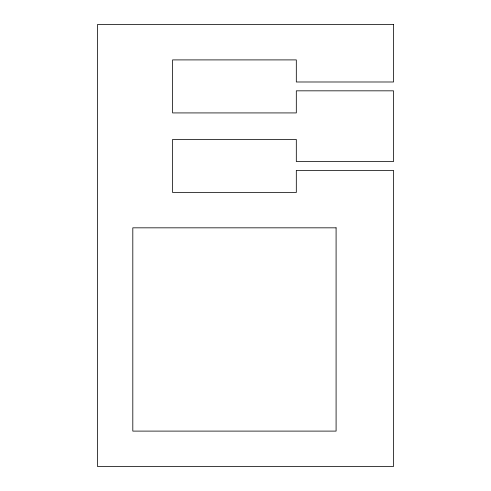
<?xml version="1.0" encoding="UTF-8"?>
<svg xmlns="http://www.w3.org/2000/svg" width="491" height="491" viewBox="0 0 491 491"><rect width="100%" height="100%" fill="white"/><g stroke="black" fill="none" stroke-linecap="round" stroke-linejoin="round"><path stroke-width="0.74" d="M393.543 24.55L97.457 24.55L97.457 466.45L393.543 466.45L393.543 170.377L296.312 170.377L296.312 192.478L172.587 192.478L172.587 139.438L296.312 139.438L296.312 161.539L393.543 161.539L393.543 90.829L296.312 90.829L296.312 112.924L172.587 112.924L172.587 59.902L296.312 59.902L296.312 81.991L393.543 81.991L393.543 24.55M336.09 227.83L132.809 227.83L132.809 431.104L336.09 431.104L336.09 227.83"/></g></svg>
